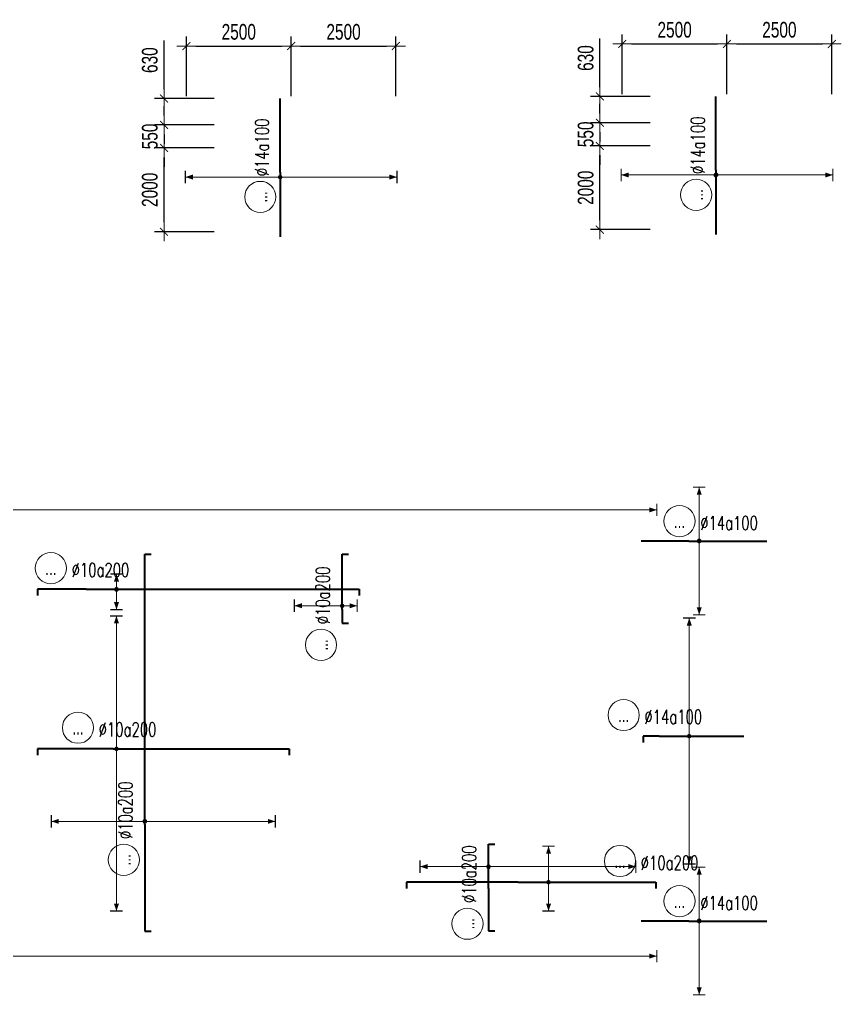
# Model space of a CAD drawing. Header units: millimetres. Extents: x 118516 to 588795, y -24154 to 50684.
# Drawn here: x 291218 to 310688, y 17660 to 40967 of the extents above; entities that cross this region are included whole.
import ezdxf
from ezdxf.enums import TextEntityAlignment as Align

# ---------------------------------------------------------------- set-up
doc = ezdxf.new("R2010")
doc.units = ezdxf.units.MM
doc.layers.get('0').update_dxf_attribs({"lineweight": 20})
doc.layers.get('Defpoints').update_dxf_attribs({"color": 151, "lineweight": 9})
for name, color, linetype, lineweight in [('NDC_S_DIM', 1, 'Continuous', 15), ('NDC_S_REBAR', 4, 'Continuous', 35), ('NDC_S_VN TEXT', 7, 'Continuous', 20)]:
    doc.layers.add(name, color=color, linetype=linetype, lineweight=lineweight)
doc.styles.add('ARIAL', font='arial.ttf', dxfattribs={"width": 0.7})
doc.styles.add('NDC_DIM', font='', dxfattribs={"width": 0.75})
doc.styles.add('NDC_ROMANS', font='romans.shx', dxfattribs={"width": 0.7})
doc.styles.get('NDC_DIM').set_extended_font_data('Dotum')
doc.dimstyles.new('NDC_dim_150', dxfattribs={"dimscale": 150, "dimtxt": 2.5, "dimasz": 1.5, "dimexe": 1.5, "dimexo": 2.5, "dimgap": 1, "dimtad": 1, "dimdec": 0, "dimzin": 0, "dimdsep": 46, "dimtxsty": 'NDC_DIM', "dimblk": 'DIMMARK', "dimcen": 0.09, "dimdle": 1.2, "dimclrd": 1, "dimclre": 1, "dimclrt": 3, "dimadec": 0, "dimazin": 0, "dimtfac": 1, "dimtdec": 0, "dimtix": 1, "dimtofl": 0, "dimtmove": 0, "dimatfit": 3, "dimfxl": 8, "dimfxlon": 1, "dimtolj": 1, "dimtzin": 0, "dimarcsym": 0})

# ---------------------------------------------------------------- blocks, each defined once
blk = doc.blocks.new('*U41')
h = blk.add_hatch(color=6)
edge = h.paths.add_edge_path()
edge.add_arc((0.5, 0), 0.3, 0, 360)
at = {"layer": 'NDC_S_DIM', "color": 6}
for q in [(0.5, 21.16), (0.5, -25.84)]:
    blk.add_line((0.5, 0), q, dxfattribs=at)
for points in [[(-0.5, 21.16, 0.2, 0.2, 0), (1.5, 21.16, 0, 0, 0)], [(-0.5, -25.84, 0.2, 0.2, 0), (1.5, -25.84, 0, 0, 0)]]:
    blk.add_lwpolyline(points, format="xyseb", dxfattribs=at)
at = {"layer": 'NDC_S_DIM'}
blk.add_circle((-5.62, 3.36), 2.48, dxfattribs=at)
at = {"layer": 'NDC_S_DIM', "color": 6}
blk.add_circle((0.5, 0), 0.3, dxfattribs=at)
for points in [[(0.1, 19.96), (0.5, 21.16), (0.9, 19.96)], [(0.1, -24.64), (0.5, -25.84), (0.9, -24.64)]]:
    blk.add_solid(points, dxfattribs=at)
at = {"layer": 'NDC_S_REBAR'}
for p, q in [((0, 0), (-12.04, 0)), ((-12.04, 0), (-12.04, -1)), ((0, 0), (27.96, 0)), ((27.96, 0), (27.96, -1)), ((-12.04, -1), (-12.04, -1)), ((27.96, -1), (27.96, -1))]:
    blk.add_line(p, q, dxfattribs=at)
at = {"layer": 'NDC_S_VN TEXT', "style": 'ARIAL', "width": 0.7}
blk.add_attdef('KHT', text='', height=2.2, dxfattribs=at).set_placement((-5.62, 3.36), align=Align.MIDDLE_CENTER)
at = {"layer": 'NDC_S_VN TEXT', "color": 3, "style": 'NDC_ROMANS', "width": 0.7}
blk.add_attdef('DKT', (-2.32, 1.98), '', height=2.2, dxfattribs=at)
blk = doc.blocks.new('*U38')
h = blk.add_hatch(color=6)
edge = h.paths.add_edge_path()
edge.add_arc((4.81, 0), 0.3, 0, 360)
at = {"layer": 'NDC_S_DIM', "color": 6}
for q in [(4.81, 2.43), (4.81, -3.24)]:
    blk.add_line((4.81, 0), q, dxfattribs=at)
for points in [[(3.81, 2.43, 0.2, 0.2, 0), (5.81, 2.43, 0, 0, 0)], [(3.81, -3.24, 0.2, 0.2, 0), (5.81, -3.24, 0, 0, 0)]]:
    blk.add_lwpolyline(points, format="xyseb", dxfattribs=at)
at = {"layer": 'NDC_S_DIM'}
blk.add_circle((-5.62, 3.36), 2.48, dxfattribs=at)
at = {"layer": 'NDC_S_DIM', "color": 6}
blk.add_circle((4.81, 0), 0.3, dxfattribs=at)
for points in [[(4.41, 1.23), (4.81, 2.43), (5.21, 1.23)], [(4.41, -2.04), (4.81, -3.24), (5.21, -2.04)]]:
    blk.add_solid(points, dxfattribs=at)
at = {"layer": 'NDC_S_REBAR'}
for p, q in [((0, 0), (-7.73, 0)), ((-7.73, 0), (-7.73, -1)), ((0, 0), (43.4, 0)), ((43.4, 0), (43.4, -1)), ((-7.73, -1), (-7.73, -1)), ((43.4, -1), (43.4, -1))]:
    blk.add_line(p, q, dxfattribs=at)
at = {"layer": 'NDC_S_VN TEXT', "style": 'ARIAL', "width": 0.7}
blk.add_attdef('KHT', text='', height=2.2, dxfattribs=at).set_placement((-5.62, 3.36), align=Align.MIDDLE_CENTER)
at = {"layer": 'NDC_S_VN TEXT', "color": 3, "style": 'NDC_ROMANS', "width": 0.7}
blk.add_attdef('DKT', (-2.32, 1.98), '', height=2.2, dxfattribs=at)
blk = doc.blocks.new('*U36')
h = blk.add_hatch(color=6)
edge = h.paths.add_edge_path()
edge.add_arc((0.5, 0), 0.3, 0, 360)
at = {"layer": 'NDC_S_DIM', "color": 6}
for q in [(0.5, 14.9), (0.5, -20.77)]:
    blk.add_line((0.5, 0), q, dxfattribs=at)
for points in [[(-0.5, 14.9, 0.2, 0.2, 0), (1.5, 14.9, 0, 0, 0)], [(-0.5, -20.77, 0.2, 0.2, 0), (1.5, -20.77, 0, 0, 0)]]:
    blk.add_lwpolyline(points, format="xyseb", dxfattribs=at)
at = {"layer": 'NDC_S_DIM'}
blk.add_circle((-5.62, 3.36), 2.48, dxfattribs=at)
at = {"layer": 'NDC_S_DIM', "color": 6}
blk.add_circle((0.5, 0), 0.3, dxfattribs=at)
for points in [[(0.1, 13.7), (0.5, 14.9), (0.9, 13.7)], [(0.1, -19.57), (0.5, -20.77), (0.9, -19.57)]]:
    blk.add_solid(points, dxfattribs=at)
at = {"layer": 'NDC_S_REBAR'}
for p, q in [((0, 0), (-16.95, 0)), ((-16.95, 0), (-16.95, -1)), ((0, 0), (43.05, 0)), ((43.05, 0), (43.05, -1)), ((-16.95, -1), (-16.95, -1)), ((43.05, -1), (43.05, -1))]:
    blk.add_line(p, q, dxfattribs=at)
at = {"layer": 'NDC_S_VN TEXT', "style": 'ARIAL', "width": 0.7}
blk.add_attdef('KHT', text='', height=2.2, dxfattribs=at).set_placement((-5.62, 3.36), align=Align.MIDDLE_CENTER)
at = {"layer": 'NDC_S_VN TEXT', "color": 3, "style": 'NDC_ROMANS', "width": 0.7}
blk.add_attdef('DKT', (-2.32, 1.98), '', height=2.2, dxfattribs=at)
blk = doc.blocks.new('*U48')
h = blk.add_hatch(color=6)
edge = h.paths.add_edge_path()
edge.add_arc((0.61, 0), 0.3, 0, 360)
at = {"layer": 'NDC_S_DIM', "color": 6}
for q in [(0.61, 7.61), (0.61, -2.39)]:
    blk.add_line((0.61, 0), q, dxfattribs=at)
for points in [[(-0.39, 7.61, 0.2, 0.2, 0), (1.61, 7.61, 0, 0, 0)], [(-0.39, -2.39, 0.2, 0.2, 0), (1.61, -2.39, 0, 0, 0)]]:
    blk.add_lwpolyline(points, format="xyseb", dxfattribs=at)
at = {"layer": 'NDC_S_DIM'}
blk.add_circle((-5.62, 3.36), 2.48, dxfattribs=at)
at = {"layer": 'NDC_S_DIM', "color": 6}
blk.add_circle((0.61, 0), 0.3, dxfattribs=at)
for points in [[(0.21, 6.41), (0.61, 7.61), (1.01, 6.41)], [(0.21, -1.19), (0.61, -2.39), (1.01, -1.19)]]:
    blk.add_solid(points, dxfattribs=at)
at = {"layer": 'NDC_S_REBAR'}
for p, q in [((0, 0), (-2.17, 0)), ((-2.17, 0), (-2.17, -1)), ((0, 0), (8.83, 0)), ((8.83, 0), (8.83, -1)), ((-2.17, -1), (-2.17, -1)), ((8.83, -1), (8.83, -1))]:
    blk.add_line(p, q, dxfattribs=at)
at = {"layer": 'NDC_S_VN TEXT', "style": 'ARIAL', "width": 0.7}
blk.add_attdef('KHT', text='', height=2.2, dxfattribs=at).set_placement((-5.62, 3.36), align=Align.MIDDLE_CENTER)
at = {"layer": 'NDC_S_VN TEXT', "color": 3, "style": 'NDC_ROMANS', "width": 0.7}
blk.add_attdef('DKT', (-2.32, 1.98), '', height=2.2, dxfattribs=at)
blk = doc.blocks.new('*U49')
h = blk.add_hatch(color=6)
edge = h.paths.add_edge_path()
edge.add_arc((3.48, 0), 0.3, 0, 360)
at = {"layer": 'NDC_S_DIM', "color": 6}
for q in [(3.48, 10.9), (3.48, -23.43)]:
    blk.add_line((3.48, 0), q, dxfattribs=at)
for points in [[(2.48, 10.9, 0.2, 0.2, 0), (4.48, 10.9, 0, 0, 0)], [(2.48, -23.43, 0.2, 0.2, 0), (4.48, -23.43, 0, 0, 0)]]:
    blk.add_lwpolyline(points, format="xyseb", dxfattribs=at)
at = {"layer": 'NDC_S_DIM'}
blk.add_circle((-5.62, 3.36), 2.48, dxfattribs=at)
at = {"layer": 'NDC_S_DIM', "color": 6}
blk.add_circle((3.48, 0), 0.3, dxfattribs=at)
for points in [[(3.08, 9.7), (3.48, 10.9), (3.88, 9.7)], [(3.08, -22.23), (3.48, -23.43), (3.88, -22.23)]]:
    blk.add_solid(points, dxfattribs=at)
at = {"layer": 'NDC_S_REBAR'}
for p, q in [((0, 0), (-6.77, 0)), ((-6.77, 0), (-6.77, -1)), ((0, 0), (7.03, 0)), ((7.03, 0), (7.03, -1)), ((-6.77, -1), (-6.77, -1)), ((7.03, -1), (7.03, -1))]:
    blk.add_line(p, q, dxfattribs=at)
at = {"layer": 'NDC_S_VN TEXT', "style": 'ARIAL', "width": 0.7}
blk.add_attdef('KHT', text='', height=2.2, dxfattribs=at).set_placement((-5.62, 3.36), align=Align.MIDDLE_CENTER)
at = {"layer": 'NDC_S_VN TEXT', "color": 3, "style": 'NDC_ROMANS', "width": 0.7}
blk.add_attdef('DKT', (-2.32, 1.98), '', height=2.2, dxfattribs=at)
blk = doc.blocks.new('*U50')
h = blk.add_hatch(color=6)
edge = h.paths.add_edge_path()
edge.add_arc((4.81, 0), 0.3, 0, 360)
at = {"layer": 'NDC_S_DIM', "color": 6}
for q in [(4.81, 5.72), (4.81, -4.61)]:
    blk.add_line((4.81, 0), q, dxfattribs=at)
for points in [[(3.81, 5.72, 0.2, 0.2, 0), (5.81, 5.72, 0, 0, 0)], [(3.81, -4.61, 0.2, 0.2, 0), (5.81, -4.61, 0, 0, 0)]]:
    blk.add_lwpolyline(points, format="xyseb", dxfattribs=at)
at = {"layer": 'NDC_S_DIM'}
blk.add_circle((16.18, 3.36), 2.48, dxfattribs=at)
at = {"layer": 'NDC_S_DIM', "color": 6}
blk.add_circle((4.81, 0), 0.3, dxfattribs=at)
for points in [[(4.41, 4.52), (4.81, 5.72), (5.21, 4.52)], [(4.41, -3.41), (4.81, -4.61), (5.21, -3.41)]]:
    blk.add_solid(points, dxfattribs=at)
at = {"layer": 'NDC_S_REBAR'}
for p, q in [((0, 0), (-17.8, 0)), ((-17.8, 0), (-17.8, -1)), ((0, 0), (21.87, 0)), ((21.87, 0), (21.87, -1)), ((-17.8, -1), (-17.8, -1)), ((21.87, -1), (21.87, -1))]:
    blk.add_line(p, q, dxfattribs=at)
at = {"layer": 'NDC_S_VN TEXT', "style": 'ARIAL', "width": 0.7}
blk.add_attdef('KHT', text='', height=2.2, dxfattribs=at).set_placement((16.18, 3.36), align=Align.MIDDLE_CENTER)
at = {"layer": 'NDC_S_VN TEXT', "color": 3, "style": 'NDC_ROMANS', "width": 0.7}
blk.add_attdef('DKT', (19.48, 1.98), '', height=2.2, dxfattribs=at)
blk = doc.blocks.new('*U69')
at = {"layer": 'NDC_S_DIM', "color": 6}
blk.add_line((4.81, 0), (4.81, -121.07), dxfattribs=at)
blk.add_lwpolyline([(3.81, -121.07, 0.2, 0.2, 0), (5.81, -121.07, 0, 0, 0)], format="xyseb", dxfattribs=at)
blk.add_solid([(4.41, -119.87), (4.81, -121.07), (5.21, -119.87)], dxfattribs=at)
at = {"layer": 'NDC_S_VN TEXT', "style": 'ARIAL', "width": 0.7}
blk.add_attdef('KHT', text='', height=2.2, dxfattribs=at).set_placement((-5.62, 3.36), align=Align.MIDDLE_CENTER)
at = {"layer": 'NDC_S_VN TEXT', "color": 3, "style": 'NDC_ROMANS', "width": 0.7}
blk.add_attdef('DKT', (-2.32, 1.98), '', height=2.2, dxfattribs=at)
blk = doc.blocks.new('*U70')
h = blk.add_hatch(color=6)
edge = h.paths.add_edge_path()
edge.add_arc((6.53, 0), 0.3, 0, 360)
at = {"layer": 'NDC_S_DIM', "color": 6}
for q in [(6.53, 81.06), (6.53, -112.28)]:
    blk.add_line((6.53, 0), q, dxfattribs=at)
for points in [[(5.53, 81.06, 0.2, 0.2, 0), (7.53, 81.06, 0, 0, 0)], [(5.53, -112.28, 0.2, 0.2, 0), (7.53, -112.28, 0, 0, 0)]]:
    blk.add_lwpolyline(points, format="xyseb", dxfattribs=at)
at = {"layer": 'NDC_S_DIM'}
blk.add_circle((3.49, 3.36), 2.48, dxfattribs=at)
at = {"layer": 'NDC_S_DIM', "color": 6}
blk.add_circle((6.53, 0), 0.3, dxfattribs=at)
for points in [[(6.13, 79.86), (6.53, 81.06), (6.93, 79.86)], [(6.13, -111.08), (6.53, -112.28), (6.93, -111.08)]]:
    blk.add_solid(points, dxfattribs=at)
at = {"layer": 'NDC_S_REBAR'}
for p, q in [((0, 0), (-2.52, 0)), ((-2.52, 0), (-2.52, -1)), ((0, 0), (20.15, 0)), ((20.15, 0), (20.15, 0)), ((20.15, 0), (20.15, 0)), ((-2.52, -1), (-2.52, -1))]:
    blk.add_line(p, q, dxfattribs=at)
at = {"layer": 'NDC_S_VN TEXT', "style": 'ARIAL', "width": 0.7}
blk.add_attdef('KHT', text='', height=2.2, dxfattribs=at).set_placement((3.49, 3.36), align=Align.MIDDLE_CENTER)
at = {"layer": 'NDC_S_VN TEXT', "color": 3, "style": 'NDC_ROMANS', "width": 0.7}
blk.add_attdef('DKT', (6.79, 1.98), '', height=2.2, dxfattribs=at)
blk = doc.blocks.new('*U68')
h = blk.add_hatch(color=6)
edge = h.paths.add_edge_path()
edge.add_arc((4.81, 0), 0.3, 0, 360)
at = {"layer": 'NDC_S_DIM', "color": 6}
for q in [(4.81, 18.82), (4.81, -20.35)]:
    blk.add_line((4.81, 0), q, dxfattribs=at)
for points in [[(3.81, 18.82, 0.2, 0.2, 0), (5.81, 18.82, 0, 0, 0)], [(3.81, -20.35, 0.2, 0.2, 0), (5.81, -20.35, 0, 0, 0)]]:
    blk.add_lwpolyline(points, format="xyseb", dxfattribs=at)
at = {"layer": 'NDC_S_DIM'}
blk.add_circle((-5.62, 3.36), 2.48, dxfattribs=at)
at = {"layer": 'NDC_S_DIM', "color": 6}
blk.add_circle((4.81, 0), 0.3, dxfattribs=at)
for points in [[(4.41, 17.62), (4.81, 18.82), (5.21, 17.62)], [(4.41, -19.15), (4.81, -20.35), (5.21, -19.15)]]:
    blk.add_solid(points, dxfattribs=at)
at = {"layer": 'NDC_S_REBAR'}
for p, q in [((0, 0), (-2.52, 0)), ((-2.52, 0), (-2.52, -1)), ((0, 0), (13.48, 0)), ((13.48, 0), (13.48, 0)), ((13.48, 0), (13.48, 0)), ((-2.52, -1), (-2.52, -1))]:
    blk.add_line(p, q, dxfattribs=at)
at = {"layer": 'NDC_S_VN TEXT', "style": 'ARIAL', "width": 0.7}
blk.add_attdef('KHT', text='', height=2.2, dxfattribs=at).set_placement((-5.62, 3.36), align=Align.MIDDLE_CENTER)
at = {"layer": 'NDC_S_VN TEXT', "color": 3, "style": 'NDC_ROMANS', "width": 0.7}
blk.add_attdef('DKT', (-2.32, 1.98), '', height=2.2, dxfattribs=at)
blk = doc.blocks.new('*U62')
h = blk.add_hatch(color=6)
edge = h.paths.add_edge_path()
edge.add_arc((1.64, 0), 0.3, 0, 360)
at = {"layer": 'NDC_S_DIM', "color": 6}
for q in [(1.64, 8.58), (1.64, -11.75)]:
    blk.add_line((1.64, 0), q, dxfattribs=at)
for points in [[(0.64, 8.58, 0.2, 0.2, 0), (2.64, 8.58, 0, 0, 0)], [(0.64, -11.75, 0.2, 0.2, 0), (2.64, -11.75, 0, 0, 0)]]:
    blk.add_lwpolyline(points, format="xyseb", dxfattribs=at)
at = {"layer": 'NDC_S_DIM'}
blk.add_circle((-1.49, 3.16), 2.48, dxfattribs=at)
at = {"layer": 'NDC_S_DIM', "color": 6}
blk.add_circle((1.64, 0), 0.3, dxfattribs=at)
for points in [[(1.24, 7.38), (1.64, 8.58), (2.04, 7.38)], [(1.24, -10.55), (1.64, -11.75), (2.04, -10.55)]]:
    blk.add_solid(points, dxfattribs=at)
at = {"layer": 'NDC_S_REBAR'}
for p, q in [((0, 0), (-7.6, 0)), ((-7.6, 0), (-7.6, 0)), ((0, 0), (12.4, 0)), ((12.4, 0), (12.4, 0)), ((12.4, 0), (12.4, 0)), ((-7.6, 0), (-7.6, 0))]:
    blk.add_line(p, q, dxfattribs=at)
at = {"layer": 'NDC_S_VN TEXT', "style": 'ARIAL', "width": 0.7}
blk.add_attdef('KHT', text='', height=2.2, dxfattribs=at).set_placement((-1.49, 3.16), align=Align.MIDDLE_CENTER)
at = {"layer": 'NDC_S_VN TEXT', "color": 3, "style": 'NDC_ROMANS', "width": 0.7}
blk.add_attdef('DKT', (1.81, 1.78), '', height=2.2, dxfattribs=at)
blk = doc.blocks.new('*U117')
h = blk.add_hatch(color=6)
edge = h.paths.add_edge_path()
edge.add_arc((-0.77, 0), 0.3, 0, 360)
at = {"layer": 'NDC_S_DIM', "color": 6}
for q in [(-0.77, 15.08), (-0.77, -18.59)]:
    blk.add_line((-0.77, 0), q, dxfattribs=at)
for points in [[(-1.77, 15.08, 0.2, 0.2, 0), (0.23, 15.08, 0, 0, 0)], [(-1.77, -18.59, 0.2, 0.2, 0), (0.23, -18.59, 0, 0, 0)]]:
    blk.add_lwpolyline(points, format="xyseb", dxfattribs=at)
at = {"layer": 'NDC_S_DIM'}
blk.add_circle((-3.93, 3.16), 2.48, dxfattribs=at)
at = {"layer": 'NDC_S_DIM', "color": 6}
blk.add_circle((-0.77, 0), 0.3, dxfattribs=at)
for points in [[(-1.17, 13.88), (-0.77, 15.08), (-0.37, 13.88)], [(-1.17, -17.39), (-0.77, -18.59), (-0.37, -17.39)]]:
    blk.add_solid(points, dxfattribs=at)
at = {"layer": 'NDC_S_REBAR'}
for p, q in [((0, 0), (-10.27, 0)), ((-10.27, 0), (-10.27, 0)), ((0, 0), (11.73, 0)), ((11.73, 0), (11.73, 0)), ((11.73, 0), (11.73, 0)), ((-10.27, 0), (-10.27, 0))]:
    blk.add_line(p, q, dxfattribs=at)
at = {"layer": 'NDC_S_VN TEXT', "style": 'ARIAL', "width": 0.7}
blk.add_attdef('KHT', text='', height=2.2, dxfattribs=at).set_placement((-3.93, 3.16), align=Align.MIDDLE_CENTER)
at = {"layer": 'NDC_S_VN TEXT', "color": 3, "style": 'NDC_ROMANS', "width": 0.7}
blk.add_attdef('DKT', (-0.63, 1.78), '', height=2.2, dxfattribs=at)
blk = doc.blocks.new('DIMMARK')
at = {"layer": 'NDC_S_DIM', "color": 1}
blk.add_line((-1.5, 0), (1, 0), dxfattribs=at)
at = {"layer": 'NDC_S_DIM', "color": 2, "const_width": 0.1}
blk.add_lwpolyline([(-0.42, -0.42), (0.42, 0.42)], dxfattribs=at)
blk = doc.blocks.new('*D139')
at = {"layer": 'Defpoints', "color": 0, "ltscale": 100, "transparency": 16777216}
for p in [(294666, 37900), (298643, 37900), (298643, 35900)]:
    blk.add_point(p, dxfattribs=at)
at = {"layer": 'NDC_S_DIM', "color": 1, "lineweight": -2, "ltscale": 100, "transparency": 16777216}
for p, q in [((295866, 37900), (294441, 37900)), ((294666, 36125), (294666, 37675)), ((295866, 35900), (294441, 35900))]:
    blk.add_line(p, q, dxfattribs=at)
at = {"layer": 'NDC_S_DIM', "color": 1, "lineweight": -2, "ltscale": 100, "transparency": 16777216, "xscale": 225, "yscale": 225, "zscale": 225}
for p, rotation in [((294666, 37900), 90), ((294666, 35900), 270)]:
    blk.add_blockref('DIMMARK', p, dxfattribs=dict(at, rotation=rotation))
at = {"layer": 'NDC_S_DIM', "color": 3, "ltscale": 100, "transparency": 16777216, "insert": (294328, 36900), "char_height": 375, "attachment_point": 5, "rotation": 90, "style": 'NDC_DIM'}
blk.add_mtext('\\A1;2000', dxfattribs=at)
blk = doc.blocks.new('*D140')
at = {"layer": 'Defpoints', "color": 0, "ltscale": 100, "transparency": 16777216}
for p in [(294666, 39080), (298643, 39080), (298643, 38450)]:
    blk.add_point(p, dxfattribs=at)
at = {"layer": 'NDC_S_DIM', "color": 1, "lineweight": -2, "ltscale": 100, "transparency": 16777216}
for p, q in [((294666, 39305), (294666, 40464)), ((295866, 39080), (294441, 39080)), ((295866, 38450), (294441, 38450)), ((294666, 38225), (294666, 38000))]:
    blk.add_line(p, q, dxfattribs=at)
at = {"layer": 'NDC_S_DIM', "color": 1, "lineweight": -2, "ltscale": 100, "transparency": 16777216, "xscale": 225, "yscale": 225, "zscale": 225}
for p, rotation in [((294666, 39080), 270), ((294666, 38450), 90)]:
    blk.add_blockref('DIMMARK', p, dxfattribs=dict(at, rotation=rotation))
at = {"layer": 'NDC_S_DIM', "color": 3, "ltscale": 100, "transparency": 16777216, "insert": (294328, 39997), "char_height": 375, "attachment_point": 5, "rotation": 90, "style": 'NDC_DIM'}
blk.add_mtext('\\A1;630', dxfattribs=at)
blk = doc.blocks.new('*D141')
at = {"layer": 'Defpoints', "color": 0, "ltscale": 100, "transparency": 16777216}
for p in [(294666, 38450), (298643, 38450), (298643, 37900)]:
    blk.add_point(p, dxfattribs=at)
at = {"layer": 'NDC_S_DIM', "color": 1, "lineweight": -2, "ltscale": 100, "transparency": 16777216}
for p, q in [((294666, 38675), (294666, 38900)), ((295866, 38450), (294441, 38450)), ((295866, 37900), (294441, 37900)), ((294666, 37675), (294666, 37450))]:
    blk.add_line(p, q, dxfattribs=at)
at = {"layer": 'NDC_S_DIM', "color": 1, "lineweight": -2, "ltscale": 100, "transparency": 16777216, "xscale": 225, "yscale": 225, "zscale": 225}
for p, rotation in [((294666, 38450), 270), ((294666, 37900), 90)]:
    blk.add_blockref('DIMMARK', p, dxfattribs=dict(at, rotation=rotation))
at = {"layer": 'NDC_S_DIM', "color": 3, "ltscale": 100, "transparency": 16777216, "insert": (294328, 38175), "char_height": 375, "attachment_point": 5, "rotation": 90, "style": 'NDC_DIM'}
blk.add_mtext('\\A1;550', dxfattribs=at)
blk = doc.blocks.new('*D142')
at = {"layer": 'Defpoints', "color": 0, "ltscale": 100, "transparency": 16777216}
for p in [(297700, 40334), (295200, 37355), (297700, 37355)]:
    blk.add_point(p, dxfattribs=at)
at = {"layer": 'NDC_S_DIM', "color": 1, "lineweight": -2, "ltscale": 100, "transparency": 16777216}
for p, q in [((295200, 39134), (295200, 40559)), ((297700, 39134), (297700, 40559)), ((295425, 40334), (297475, 40334))]:
    blk.add_line(p, q, dxfattribs=at)
at = {"layer": 'NDC_S_DIM', "color": 1, "lineweight": -2, "ltscale": 100, "transparency": 16777216, "xscale": 225, "yscale": 225, "zscale": 225, "rotation": 180}
blk.add_blockref('DIMMARK', (295200, 40334), dxfattribs=at)
at = {"layer": 'NDC_S_DIM', "color": 1, "lineweight": -2, "ltscale": 100, "transparency": 16777216, "xscale": 225, "yscale": 225, "zscale": 225}
blk.add_blockref('DIMMARK', (297700, 40334), dxfattribs=at)
at = {"layer": 'NDC_S_DIM', "color": 3, "ltscale": 100, "transparency": 16777216, "insert": (296450, 40671), "char_height": 375, "attachment_point": 5, "style": 'NDC_DIM'}
blk.add_mtext('\\A1;2500', dxfattribs=at)
blk = doc.blocks.new('*D143')
at = {"layer": 'Defpoints', "color": 0, "ltscale": 100, "transparency": 16777216}
for p in [(300200, 40334), (297700, 37205), (300200, 37205)]:
    blk.add_point(p, dxfattribs=at)
at = {"layer": 'NDC_S_DIM', "color": 1, "lineweight": -2, "ltscale": 100, "transparency": 16777216}
for p, q in [((297700, 39134), (297700, 40559)), ((300200, 39134), (300200, 40559)), ((297925, 40334), (299975, 40334))]:
    blk.add_line(p, q, dxfattribs=at)
at = {"layer": 'NDC_S_DIM', "color": 1, "lineweight": -2, "ltscale": 100, "transparency": 16777216, "xscale": 225, "yscale": 225, "zscale": 225, "rotation": 180}
blk.add_blockref('DIMMARK', (297700, 40334), dxfattribs=at)
at = {"layer": 'NDC_S_DIM', "color": 1, "lineweight": -2, "ltscale": 100, "transparency": 16777216, "xscale": 225, "yscale": 225, "zscale": 225}
blk.add_blockref('DIMMARK', (300200, 40334), dxfattribs=at)
at = {"layer": 'NDC_S_DIM', "color": 3, "ltscale": 100, "transparency": 16777216, "insert": (298950, 40671), "char_height": 375, "attachment_point": 5, "style": 'NDC_DIM'}
blk.add_mtext('\\A1;2500', dxfattribs=at)
blk = doc.blocks.new('*D144')
at = {"layer": 'Defpoints', "color": 0, "ltscale": 100, "transparency": 16777216}
for p in [(305066, 37950), (309043, 37950), (309043, 35950)]:
    blk.add_point(p, dxfattribs=at)
at = {"layer": 'NDC_S_DIM', "color": 1, "lineweight": -2, "ltscale": 100, "transparency": 16777216}
for p, q in [((306266, 37950), (304841, 37950)), ((305066, 36175), (305066, 37725)), ((306266, 35950), (304841, 35950))]:
    blk.add_line(p, q, dxfattribs=at)
at = {"layer": 'NDC_S_DIM', "color": 1, "lineweight": -2, "ltscale": 100, "transparency": 16777216, "xscale": 225, "yscale": 225, "zscale": 225}
for p, rotation in [((305066, 37950), 90), ((305066, 35950), 270)]:
    blk.add_blockref('DIMMARK', p, dxfattribs=dict(at, rotation=rotation))
at = {"layer": 'NDC_S_DIM', "color": 3, "ltscale": 100, "transparency": 16777216, "insert": (304728, 36950), "char_height": 375, "attachment_point": 5, "rotation": 90, "style": 'NDC_DIM'}
blk.add_mtext('\\A1;2000', dxfattribs=at)
blk = doc.blocks.new('*D145')
at = {"layer": 'Defpoints', "color": 0, "ltscale": 100, "transparency": 16777216}
for p in [(305066, 39130), (309043, 39130), (309043, 38500)]:
    blk.add_point(p, dxfattribs=at)
at = {"layer": 'NDC_S_DIM', "color": 1, "lineweight": -2, "ltscale": 100, "transparency": 16777216}
for p, q in [((305066, 39355), (305066, 40514)), ((306266, 39130), (304841, 39130)), ((306266, 38500), (304841, 38500)), ((305066, 38275), (305066, 38050))]:
    blk.add_line(p, q, dxfattribs=at)
at = {"layer": 'NDC_S_DIM', "color": 1, "lineweight": -2, "ltscale": 100, "transparency": 16777216, "xscale": 225, "yscale": 225, "zscale": 225}
for p, rotation in [((305066, 39130), 270), ((305066, 38500), 90)]:
    blk.add_blockref('DIMMARK', p, dxfattribs=dict(at, rotation=rotation))
at = {"layer": 'NDC_S_DIM', "color": 3, "ltscale": 100, "transparency": 16777216, "insert": (304728, 40047), "char_height": 375, "attachment_point": 5, "rotation": 90, "style": 'NDC_DIM'}
blk.add_mtext('\\A1;630', dxfattribs=at)
blk = doc.blocks.new('*D146')
at = {"layer": 'Defpoints', "color": 0, "ltscale": 100, "transparency": 16777216}
for p in [(305066, 38500), (309043, 38500), (309043, 37950)]:
    blk.add_point(p, dxfattribs=at)
at = {"layer": 'NDC_S_DIM', "color": 1, "lineweight": -2, "ltscale": 100, "transparency": 16777216}
for p, q in [((305066, 38725), (305066, 38950)), ((306266, 38500), (304841, 38500)), ((306266, 37950), (304841, 37950)), ((305066, 37725), (305066, 37500))]:
    blk.add_line(p, q, dxfattribs=at)
at = {"layer": 'NDC_S_DIM', "color": 1, "lineweight": -2, "ltscale": 100, "transparency": 16777216, "xscale": 225, "yscale": 225, "zscale": 225}
for p, rotation in [((305066, 38500), 270), ((305066, 37950), 90)]:
    blk.add_blockref('DIMMARK', p, dxfattribs=dict(at, rotation=rotation))
at = {"layer": 'NDC_S_DIM', "color": 3, "ltscale": 100, "transparency": 16777216, "insert": (304728, 38225), "char_height": 375, "attachment_point": 5, "rotation": 90, "style": 'NDC_DIM'}
blk.add_mtext('\\A1;550', dxfattribs=at)
blk = doc.blocks.new('*D147')
at = {"layer": 'Defpoints', "color": 0, "ltscale": 100, "transparency": 16777216}
for p in [(308100, 40384), (305600, 37405), (308100, 37405)]:
    blk.add_point(p, dxfattribs=at)
at = {"layer": 'NDC_S_DIM', "color": 1, "lineweight": -2, "ltscale": 100, "transparency": 16777216}
for p, q in [((305600, 39184), (305600, 40609)), ((308100, 39184), (308100, 40609)), ((305825, 40384), (307875, 40384))]:
    blk.add_line(p, q, dxfattribs=at)
at = {"layer": 'NDC_S_DIM', "color": 1, "lineweight": -2, "ltscale": 100, "transparency": 16777216, "xscale": 225, "yscale": 225, "zscale": 225, "rotation": 180}
blk.add_blockref('DIMMARK', (305600, 40384), dxfattribs=at)
at = {"layer": 'NDC_S_DIM', "color": 1, "lineweight": -2, "ltscale": 100, "transparency": 16777216, "xscale": 225, "yscale": 225, "zscale": 225}
blk.add_blockref('DIMMARK', (308100, 40384), dxfattribs=at)
at = {"layer": 'NDC_S_DIM', "color": 3, "ltscale": 100, "transparency": 16777216, "insert": (306850, 40721), "char_height": 375, "attachment_point": 5, "style": 'NDC_DIM'}
blk.add_mtext('\\A1;2500', dxfattribs=at)
blk = doc.blocks.new('*D148')
at = {"layer": 'Defpoints', "color": 0, "ltscale": 100, "transparency": 16777216}
for p in [(310600, 40384), (308100, 37255), (310600, 37255)]:
    blk.add_point(p, dxfattribs=at)
at = {"layer": 'NDC_S_DIM', "color": 1, "lineweight": -2, "ltscale": 100, "transparency": 16777216}
for p, q in [((308100, 39184), (308100, 40609)), ((310600, 39184), (310600, 40609)), ((308325, 40384), (310375, 40384))]:
    blk.add_line(p, q, dxfattribs=at)
at = {"layer": 'NDC_S_DIM', "color": 1, "lineweight": -2, "ltscale": 100, "transparency": 16777216, "xscale": 225, "yscale": 225, "zscale": 225, "rotation": 180}
blk.add_blockref('DIMMARK', (308100, 40384), dxfattribs=at)
at = {"layer": 'NDC_S_DIM', "color": 1, "lineweight": -2, "ltscale": 100, "transparency": 16777216, "xscale": 225, "yscale": 225, "zscale": 225}
blk.add_blockref('DIMMARK', (310600, 40384), dxfattribs=at)
at = {"layer": 'NDC_S_DIM', "color": 3, "ltscale": 100, "transparency": 16777216, "insert": (309350, 40721), "char_height": 375, "attachment_point": 5, "style": 'NDC_DIM'}
blk.add_mtext('\\A1;2500', dxfattribs=at)

msp = doc.modelspace()

# ---------------------------------------------------------------- block references
at = {"layer": 'NDC_S_REBAR', "xscale": 150, "yscale": 150, "zscale": 150, "rotation": 90}
for name, p, values in [('*U117', (297437.1, 37320.3), {'KHT': '...', 'DKT': '%%c14a100'}), ('*U117', (307837.1, 37370.3), {'KHT': '...', 'DKT': '%%c14a100'}), ('*U70', (289583.3, 28277.8), {'KHT': '...', 'DKT': '%%c14a100'}), ('*U36', (294209.3, 21742.4), {'KHT': '...', 'DKT': '%%c10a200'}), ('*U48', (298916.5, 26875.4), {'KHT': '...', 'DKT': '%%c10a200'}), ('*U49', (302410.5, 20215.9), {'KHT': '...', 'DKT': '%%c10a200'})]:
    msp.add_blockref(name, p, dxfattribs=at).add_auto_attribs(values)
at = {"layer": 'NDC_S_REBAR', "xscale": 150, "yscale": 150, "zscale": 150}
for name, p, values in [('*U62', (307190.3, 28512.9), {'KHT': '...', 'DKT': '%%c14a100'}), ('*U38', (292809.5, 27360.7), {'KHT': '...', 'DKT': '%%c10a200'}), ('*U41', (293455.3, 23550.9), {'KHT': '...', 'DKT': '%%c10a200'}), ('*U68', (306477.8, 23852.6), {'KHT': '...', 'DKT': '%%c14a100'}), ('*U50', (303119.8, 20367.2), {'KHT': '...', 'DKT': '%%c10a200'}), ('*U62', (307190.3, 19437.9), {'KHT': '...', 'DKT': '%%c14a100'})]:
    msp.add_blockref(name, p, dxfattribs=at).add_auto_attribs(values)
at = {"layer": 'NDC_S_REBAR', "xscale": 150, "yscale": 150, "zscale": 150, "rotation": 90}
msp.add_blockref('*U69', (288264.4, 17877.8), dxfattribs=at)

# ---------------------------------------------------------------- dimensions: what is measured, and where the dimension line sits
at = {"layer": 'NDC_S_DIM', "ltscale": 100}
for p1, p2, distance, picture, middle in [((295200, 37354.7), (297700, 37354.7), 2978.9, '*D142', (296450, 40671.4)), ((297700, 37204.7), (300200, 37204.7), 3128.9, '*D143', (298950, 40671.4)), ((305600, 37404.7), (308100, 37404.7), 2978.9, '*D147', (306850, 40721.4)), ((308100, 37254.7), (310600, 37254.7), 3128.9, '*D148', (309350, 40721.4)), ((298643.2, 35900), (298643.2, 37900), 3977.5, '*D139', (294327.9, 36900)), ((309043.2, 35950), (309043.2, 37950), 3977.5, '*D144', (304727.9, 36950))]:
    dim = msp.add_aligned_dim(p1=p1, p2=p2, distance=distance, dimstyle='NDC_dim_150', dxfattribs=at)
    dim.commit()
    dim.dimension.update_dxf_attribs({"geometry": picture, "text_midpoint": middle})
for base, p1, p2, picture, middle in [((294665.7, 39080), (298643.2, 38450), (298643.2, 39080), '*D140', (294665.7, 39997.1)), ((305065.7, 39130), (309043.2, 38500), (309043.2, 39130), '*D145', (305065.7, 40047.1)), ((305065.7, 38500), (309043.2, 37950), (309043.2, 38500), '*D146', (305065.7, 38225)), ((294665.7, 38450), (298643.2, 37900), (298643.2, 38450), '*D141', (294665.7, 38175))]:
    dim = msp.add_linear_dim(base=base, p1=p1, p2=p2, angle=90, dimstyle='NDC_dim_150', dxfattribs=at)
    dim.commit()
    dim.dimension.update_dxf_attribs({"geometry": picture, "text_midpoint": middle, "dimtype": 161})

doc.saveas('drawing.dxf')
